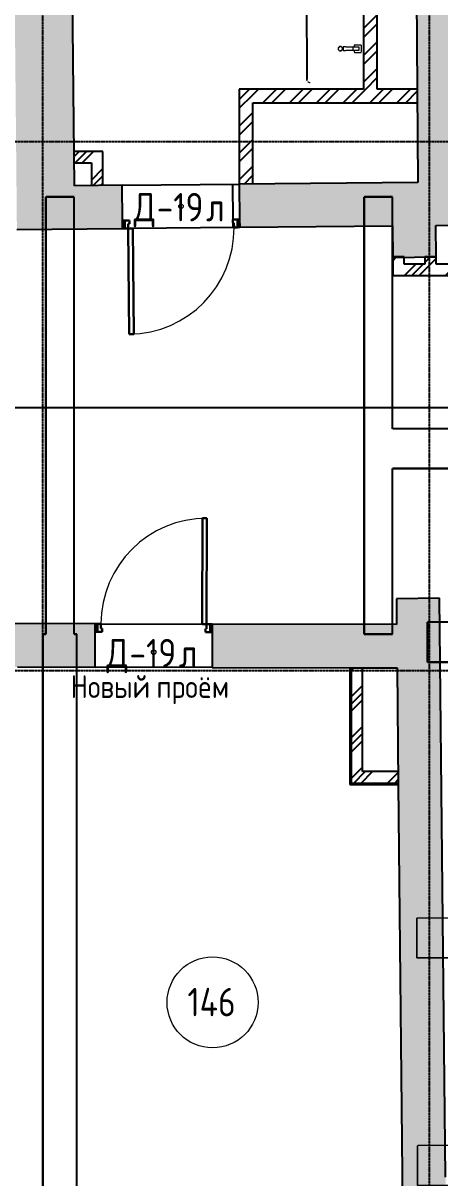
# Model space of a CAD drawing. Header units: millimetres. Extents: x -33838 to 476301, y -41806 to 120107.
# Drawn here: x 38835 to 42501, y 4149 to 14298 of the extents above; entities that cross this region are included whole.
import ezdxf

# ---------------------------------------------------------------- set-up
doc = ezdxf.new("R2010")
doc.units = ezdxf.units.MM
doc.linetypes.add('ADSK_Линия сетки', pattern=[25, 20, -2.5, 0, -2.5])
doc.linetypes.add('ADSK_Сверху', pattern=[4.5, 3, -1.5])
for name, color, linetype, lineweight in [('Двери', 251, 'Continuous', 18), ('Каркас', 7, 'Continuous', 18), ('Марки дверей', 7, 'Continuous', 20), ('Марки помещений', 7, 'Continuous', 20), ('Сантехника', 251, 'Continuous', 18)]:
    doc.layers.add(name, color=color, linetype=linetype, lineweight=lineweight)
doc.layers.add('Стены внутренние', color=5, linetype='Continuous', lineweight=18, true_color=0x0000ff)
doc.layers.add('Стены штриховка', color=5, linetype='Continuous', lineweight=18, true_color=0x0000ff)
doc.styles.add('GOST Common_1', font='GOST Common_0.ttf', dxfattribs={"width": 0.9, "height": 200})
doc.styles.add('GOST Common_2', font='GOST Common_0.ttf', dxfattribs={"width": 0.9, "height": 250})
pattern_1 = [(45, (0, 0), (-179.6051, 179.6051), []), (45, (63.5, 0), (0, 359.2102), []), (45, (-63.5, 0), (0, 359.2102), [])]
pattern_2 = [(45, (0, 0), (-117.8655, 117.8655), []), (45, (78.58, 0), (-117.8655, 117.8655), [])]

# ---------------------------------------------------------------- blocks, each defined once
blk = doc.blocks.new('ADSK_БалкаЖБ_Прямоугольная - 350х280мм-843460-01 План 1-го этажа маркировочный')
at = {"layer": 'Каркас', "color": 253, "linetype": 'ADSK_Сверху', "true_color": 0xaaaaaa}
for p, q in [((-3601, 175), (-3601, -175)), ((-3601, 175), (3601, 175)), ((3601, -175), (3601, 175)), ((-3601, -175), (3601, -175))]:
    blk.add_line(p, q, dxfattribs=at)
at = {"layer": 'Каркас', "color": 253, "linetype": 'ADSK_Сверху', "true_color": 0xb2b2b2}
for p, q in [((-3601, -175), (-3601, 175)), ((3601, 175), (-3601, 175)), ((3601, 175), (3601, -175)), ((-3601, -175), (3601, -175))]:
    blk.add_line(p, q, dxfattribs=at)
blk = doc.blocks.new('ADSK_БалкаЖБ_Прямоугольная - 350х280мм-843461-01 План 1-го этажа маркировочный')
at = {"layer": 'Каркас', "color": 253, "linetype": 'ADSK_Сверху', "true_color": 0xaaaaaa}
for p, q in [((-3601, 175), (-3601, -175)), ((-3601, 175), (3601, 175)), ((3601, -175), (3601, 175)), ((-3601, -175), (3601, -175))]:
    blk.add_line(p, q, dxfattribs=at)
at = {"layer": 'Каркас', "color": 253, "linetype": 'ADSK_Сверху', "true_color": 0xb2b2b2}
for p, q in [((-3601, -175), (-3601, 175)), ((3601, 175), (-3601, 175)), ((3601, 175), (3601, -175)), ((-3601, -175), (3601, -175))]:
    blk.add_line(p, q, dxfattribs=at)
blk = doc.blocks.new('Раковина с 2-3 кранами для санузла - 500x1800 3 taps-2317887-01 План 1-го этажа маркировочный')
at = {"layer": 'Сантехника'}
for p, q in [((-764, 503), (-763, 504)), ((1018, 499), (1019, 498)), ((710, 204), (740, 204)), ((710, 204), (710, 181)), ((740, 204), (710, 204)), ((740, 181), (740, 204)), ((-490, 189), (-460, 189)), ((-490, 189), (-490, 166)), ((-460, 189), (-490, 189)), ((-490, 106), (-490, 166)), ((-490, 71), (-490, 106)), ((-460, 106), (-490, 106)), ((-460, 166), (-460, 189)), ((-460, 166), (-460, 106)), ((-460, 106), (-460, 71)), ((110, 197), (140, 197)), ((110, 197), (110, 174)), ((140, 197), (110, 197)), ((110, 114), (110, 174)), ((110, 79), (110, 114)), ((140, 114), (110, 114)), ((140, 174), (140, 197)), ((140, 174), (140, 114)), ((140, 114), (140, 79)), ((693, 106), (693, 47)), ((710, 108), (695, 108)), ((710, 121), (710, 181)), ((710, 86), (710, 121)), ((740, 121), (710, 121)), ((740, 181), (740, 121)), ((740, 121), (740, 86)), ((755, 108), (740, 108)), ((756, 47), (756, 106)), ((-507, 91), (-507, 32)), ((-490, 93), (-505, 93)), ((-505, 30), (-445, 30)), ((-490, 51), (-490, 71)), ((-460, 51), (-490, 51)), ((-445, 93), (-460, 93)), ((-460, 71), (-460, 51)), ((-444, 32), (-444, 91)), ((93, 99), (93, 39)), ((110, 101), (95, 101)), ((95, 38), (155, 38)), ((110, 59), (110, 79)), ((140, 59), (110, 59)), ((155, 101), (140, 101)), ((140, 79), (140, 59)), ((156, 39), (156, 99)), ((695, 45), (755, 45)), ((710, 66), (710, 86)), ((740, 66), (710, 66)), ((740, 86), (740, 66))]:
    blk.add_line(p, q, dxfattribs=at)
at = {"layer": 'Сантехника', "flags": 128}
for points in [[(-758, 507), (-757, 508), (-756, 508), (-755, 508)], [(-752, 509), (-751, 509), (-750, 510), (-749, 510), (-748, 510), (-747, 510), (-745, 510), (-745, 510)], [(995, 510), (996, 510), (997, 510), (999, 510), (1000, 510), (1001, 509), (1002, 509)], [(1004, 508), (1006, 508), (1007, 508), (1008, 507), (1009, 507)], [(-775, 480), (-775, 481), (-775, 482), (-775, 484), (-775, 485), (-774, 486), (-774, 487)], [(-773, 489), (-773, 491), (-773, 492), (-772, 493), (-772, 494)], [(-770, 496), (-770, 497), (-769, 498), (-768, 499), (-768, 500)], [(1011, 505), (1012, 505), (1013, 504), (1014, 503), (1015, 503)], [(1022, 493), (1023, 492), (1023, 491), (1023, 490)], [(1024, 487), (1024, 486), (1025, 485), (1025, 484), (1025, 483), (1025, 482), (1025, 480), (1025, 480)]]:
    blk.add_lwpolyline(points, dxfattribs=at)
at = {"layer": 'Сантехника'}
for centre, radius, start, end in [((-475, 215), 20, 0, 180), ((-475, 215), 20, 180, 360), ((-475, 215), 18.2, 165.1578, 180), ((-475, 215), 18.2, 180, 191.3408), ((-475, 215), 16.3, 175.3673, 180), ((-475, 215), 16.3, 175.3673, 180), ((-475, 215), 16.3, 180, 198.6206), ((-475, 215), 16.3, 180, 198.6206), ((-475, 215), 18.2, 208.9833, 219.7338), ((-475, 215), 18.2, 95.8453, 146.6627), ((-475, 215), 16.3, 216.8749, 225), ((-475, 215), 16.3, 216.8749, 225), ((-475, 215), 18.2, 85.131, 94.1833), ((-475, 215), 18.2, 275.8453, 326.6627), ((-475, 215), 18.2, 52.7593, 62.7191), ((-475, 215), 16.3, 36.8749, 45), ((-475, 215), 16.3, 36.8749, 45), ((-475, 215), 18.2, 45, 49.4056), ((-475, 215), 18.2, 28.9833, 39.7338), ((-475, 215), 16.3, 0, 18.6206), ((-475, 215), 16.3, 0, 18.6206), ((-475, 215), 16.3, 355.3673, 360), ((-475, 215), 16.3, 355.3673, 360), ((-475, 215), 18.2, 0, 11.3408), ((-475, 215), 18.2, 345.1578, 360), ((125, 222), 20, 0, 180), ((125, 222), 20, 180, 360), ((125, 222), 18.2, 165.1578, 180), ((125, 222), 18.2, 180, 191.3408), ((125, 222), 16.3, 175.3673, 180), ((125, 222), 16.3, 175.3673, 180), ((125, 222), 16.3, 180, 198.6206), ((125, 222), 16.3, 180, 198.6206), ((125, 222), 18.2, 208.9833, 219.7338), ((125, 222), 18.2, 95.8453, 146.6627), ((125, 222), 16.3, 216.8749, 225), ((125, 222), 16.3, 216.8749, 225), ((125, 222), 18.2, 225, 229.4056), ((125, 222), 18.2, 232.7593, 242.7191), ((125, 222), 18.2, 265.131, 274.1833), ((125, 222), 18.2, 85.131, 94.1833), ((125, 222), 18.2, 275.8453, 326.6627), ((125, 222), 18.2, 52.7593, 62.7191), ((125, 222), 16.3, 36.8749, 45), ((125, 222), 16.3, 36.8749, 45), ((125, 222), 18.2, 45, 49.4056), ((125, 222), 18.2, 28.9833, 39.7338), ((125, 222), 16.3, 0, 18.6206), ((125, 222), 16.3, 0, 18.6206), ((125, 222), 16.3, 355.3673, 360), ((125, 222), 16.3, 355.3673, 360), ((125, 222), 18.2, 0, 11.3408), ((125, 222), 18.2, 345.1578, 360), ((725, 230), 20, 0, 180), ((725, 230), 20, 180, 360), ((725, 230), 18.2, 165.1578, 180), ((725, 230), 18.2, 180, 191.3408), ((725, 230), 16.3, 175.3673, 180), ((725, 230), 16.3, 175.3673, 180), ((725, 230), 16.3, 180, 198.6206), ((725, 230), 16.3, 180, 198.6206), ((725, 230), 18.2, 208.9833, 219.7338), ((725, 230), 18.2, 95.8453, 146.6627), ((725, 230), 16.3, 216.8749, 225), ((725, 230), 16.3, 216.8749, 225), ((725, 230), 18.2, 225, 229.4056), ((725, 230), 18.2, 232.7593, 242.7191), ((725, 230), 18.2, 265.131, 274.1833), ((725, 230), 18.2, 85.131, 94.1833), ((725, 230), 18.2, 275.8453, 326.6627), ((725, 230), 18.2, 52.7593, 62.2139), ((725, 230), 16.3, 36.8749, 45), ((725, 230), 16.3, 36.8749, 45), ((725, 230), 18.2, 45, 49.4056), ((725, 230), 18.2, 28.9833, 39.7338), ((725, 230), 16.3, 0, 18.6206), ((725, 230), 16.3, 0, 18.6206), ((725, 230), 16.3, 355.3673, 360), ((725, 230), 16.3, 355.3673, 360), ((725, 230), 18.2, 0, 11.3408), ((725, 230), 18.2, 345.1578, 360), ((-475, 215), 18.2, 225, 229.4056), ((-475, 215), 18.2, 232.7593, 242.7191), ((-475, 215), 18.2, 265.131, 274.1833), ((695, 106), 1.87, 120, 150), ((695, 106), 1.87, 90, 180), ((695, 106), 1.87, 120, 150), ((695, 106), 1.87, 120, 150), ((755, 106), 1.87, 0, 90), ((755, 106), 1.87, 30, 60), ((755, 106), 1.87, 30, 60), ((755, 106), 1.87, 30, 60), ((-505, 91), 1.87, 120, 150), ((-505, 91), 1.87, 90, 180), ((-505, 91), 1.87, 120, 150), ((-505, 91), 1.87, 120, 150), ((-505, 32), 1.49, 180, 270), ((-445, 91), 1.87, 0, 90), ((-445, 32), 1.49, 270, 360), ((-445, 91), 1.87, 30, 60), ((-445, 91), 1.87, 30, 60), ((-445, 91), 1.87, 30, 60), ((95, 99), 1.87, 90, 180), ((95, 99), 1.87, 120, 150), ((95, 99), 1.87, 120, 150), ((95, 99), 1.87, 120, 150), ((95, 39), 1.49, 180, 270), ((155, 99), 1.87, 0, 90), ((155, 39), 1.49, 270, 360), ((155, 99), 1.87, 30, 60), ((155, 99), 1.87, 30, 60), ((155, 99), 1.87, 30, 60), ((695, 47), 1.49, 180, 270), ((755, 47), 1.49, 270, 360)]:
    blk.add_arc(centre, radius, start, end, dxfattribs=at)
blk = doc.blocks.new('AC_Дверь_Однопольная - Д-19л 1030х2200h-1983133-01 План 1-го этажа маркировочный')
at = {"layer": 'Двери', "lineweight": 30}
for p, q in [((465, 1120), (425, 1120)), ((425, 1120), (425, 190)), ((465, 190), (465, 1120)), ((-495, 190), (-515, 190)), ((-515, 190), (-515, 120)), ((-515, 120), (-495, 120)), ((-465, 190), (-495, 190)), ((-495, 190), (-495, 120)), ((-495, 120), (-495, 190)), ((-495, 120), (-455, 120)), ((-465, 150), (-465, 190)), ((-455, 150), (-465, 150)), ((-455, 120), (-455, 150)), ((425, 190), (465, 190)), ((465, 150), (455, 150)), ((455, 150), (455, 120)), ((455, 120), (495, 120)), ((495, 190), (465, 190)), ((465, 190), (465, 150)), ((495, 120), (495, 190)), ((515, 190), (495, 190)), ((495, 190), (495, 120)), ((495, 120), (515, 120)), ((515, 120), (515, 190))]:
    blk.add_line(p, q, dxfattribs=at)
at = {"layer": 'Двери'}
blk.add_arc((465, 190), 930, 90, 180, dxfattribs=at)
blk = doc.blocks.new('AC_Дверь_Однопольная - Д-19л 1030х2200h-V210-01 План 1-го этажа маркировочный')
at = {"layer": 'Двери', "lineweight": 30}
for p, q in [((465, 1120), (425, 1120)), ((425, 1120), (425, 190)), ((465, 190), (465, 1120)), ((-495, 190), (-515, 190)), ((-515, 190), (-515, 120)), ((-515, 120), (-495, 120)), ((-465, 190), (-495, 190)), ((-495, 190), (-495, 120)), ((-495, 120), (-495, 190)), ((-495, 120), (-455, 120)), ((-465, 150), (-465, 190)), ((-455, 150), (-465, 150)), ((-455, 120), (-455, 150)), ((425, 190), (465, 190)), ((465, 150), (455, 150)), ((455, 150), (455, 120)), ((455, 120), (495, 120)), ((495, 190), (465, 190)), ((465, 190), (465, 150)), ((495, 120), (495, 190)), ((515, 190), (495, 190)), ((495, 190), (495, 120)), ((495, 120), (515, 120)), ((515, 120), (515, 190))]:
    blk.add_line(p, q, dxfattribs=at)
at = {"layer": 'Двери'}
blk.add_arc((465, 190), 930, 90, 180, dxfattribs=at)
blk = doc.blocks.new('ADSK_Марка_Помещение_ОдноЗначение - Номер-247393-01 План 1-го этажа маркировочный')
at = {"layer": 'Марки помещений'}
blk.add_circle((0, 0), 4, dxfattribs=at)
blk = doc.blocks.new('ADSK_Марка_Дверь - Марка типа и комментарии-2020407-01 План 1-го этажа маркировочный')
at = {"layer": 'Марки дверей', "lineweight": 9}
blk.add_circle((0, 0), 0.2, dxfattribs=at)

msp = doc.modelspace()

# ---------------------------------------------------------------- hatches: boundary and pattern name
at = {"layer": 'Стены внутренние', "lineweight": 25, "true_color": 0x636466}
for points in [[(38780.55074, 12484.2784), (39290.5273, 12489.16752), (39214.53835, 20424.05859), (38704.51496, 20424.05859), (38780.51674, 12487.82891)], [(42306.56883, 12898.09966), (42686.55222, 12901.74254), (42630.33859, 20425.47813), (42250.3492, 20422.63904), (42295.70789, 14351.74901)], [(42087.67604, 12239.15619), (42467.65631, 12243.02876), (42464.83763, 12519.59951), (42084.85502, 12515.95663)], [(42500.60151, 9010.4205), (42498.23594, 9242.53148), (42118.25568, 9238.6589), (42120.57154, 9011.42503), (42124.44443, 9011.41479)], [(42184.95019, 2694.54182), (42564.93046, 2698.4144), (42500.60151, 9010.4205), (42120.57154, 9011.42503), (42184.91072, 2698.4144)]]:
    msp.add_hatch(color=251, dxfattribs=at).paths.add_polyline_path(points)
h = msp.add_hatch(dxfattribs=at)
h.set_pattern_fill('FP_2', color=251, style=0, pattern_type=2)
h.set_pattern_definition(pattern_2)
h.paths.add_polyline_path([(41950.3492, 13718.09966), (41950.345, 15602.96205), (41830.3492, 15602.96205), (41830.3492, 13718.09966)])
h = msp.add_hatch(dxfattribs=at)
h.set_pattern_fill('FP_2', color=251, style=0, pattern_type=2)
h.set_pattern_definition(pattern_2)
h.paths.add_polyline_path([(40736.56883, 12883.04813), (40856.56883, 12884.19856), (40856.56883, 13718.09966), (40736.56883, 13718.09966), (40736.56883, 12898.09966)])
h = msp.add_hatch(dxfattribs=at)
h.set_pattern_fill('FP_2', color=251, style=0, pattern_type=2)
h.set_pattern_definition(pattern_2)
h.paths.add_polyline_path([(41456.11737, 13598.09966), (42301.33878, 13598.09966), (42300.4422, 13718.09966), (40856.56883, 13718.09966), (40856.56883, 13598.09966), (41177.43389, 13598.09966)])
h = msp.add_hatch(dxfattribs=at)
h.set_pattern_fill('FP_3', color=251, style=0, pattern_type=2)
h.set_pattern_definition(pattern_1)
h.paths.add_polyline_path([(39436.88838, 13069.1501), (39436.88838, 13169.1501), (39284.01541, 13169.1501), (39284.97307, 13069.1501), (39286.88838, 13069.1501)])
h = msp.add_hatch(dxfattribs=at)
h.set_pattern_fill('FP_3', color=251, style=0, pattern_type=2)
h.set_pattern_definition(pattern_1)
h.paths.add_polyline_path([(39436.88838, 12870.58814), (39536.88838, 12871.54684), (39536.88838, 13169.1501), (39436.88838, 13169.1501), (39436.88838, 12871.54684)])
h = msp.add_hatch(color=251, dxfattribs=at)
h.paths.add_polyline_path([(39290.5273, 12489.16752), (39710.25904, 12493.19147), (39706.61616, 12873.17401), (39286.88838, 12869.1501), (39289.0411, 12644.35961)])
h.paths.add_polyline_path([(40740.21171, 12503.06559), (42971.86011, 12524.46031), (42968.21723, 12904.44285), (40736.56883, 12883.04813), (40739.54066, 12573.06237)])
h = msp.add_hatch(dxfattribs=at)
h.set_pattern_fill('FP_3', color=251, style=0, pattern_type=2)
h.set_pattern_definition(pattern_1)
h.paths.add_polyline_path([(42087.63649, 12080.45314), (42187.63649, 12080.45314), (42187.63649, 12240.17493), (42087.67604, 12239.15619), (42087.63649, 12180.45314)])
h = msp.add_hatch(dxfattribs=at)
h.set_pattern_fill('FP_3', color=251, style=0, pattern_type=2)
h.set_pattern_definition(pattern_1)
h.paths.add_polyline_path([(43508.48304, 12080.45314), (43508.48304, 12180.45314), (42187.63649, 12180.45314), (42187.63649, 12080.45314), (43406.90172, 12080.45314)])
h = msp.add_hatch(dxfattribs=at)
h.set_pattern_fill('FP_3', color=251, style=0, pattern_type=2)
h.set_pattern_definition(pattern_1)
h.paths.add_polyline_path([(42467.65622, 12180.45314), (42467.65622, 12243.02876), (42367.65622, 12242.00961), (42367.65622, 12180.45314), (42464.83763, 12180.45314)])
h = msp.add_hatch(color=251, dxfattribs=at)
h.paths.add_polyline_path([(42124.44443, 8631.41347), (42120.57154, 9011.42503), (40499.345, 9015.71042), (40498.34055, 8635.71174), (41177.43389, 8633.9167)])
h.paths.add_polyline_path([(39468.34415, 8638.43433), (39469.16357, 9018.433), (38130.34377, 9021.97239), (38129.33932, 8641.97372), (38772.84784, 8640.27274)])
h.paths.add_polyline_path([(36629.34456, 8645.93865), (36630.16398, 9025.93733), (31951.20223, 9038.30571), (31951.20223, 8658.30438), (35476.67781, 8648.9855)])
h = msp.add_hatch(dxfattribs=at)
h.set_pattern_fill('FP_3', color=251, style=0, pattern_type=2)
h.set_pattern_definition(pattern_1)
h.paths.add_polyline_path([(41819.77545, 7719.43061), (41819.77545, 8632.2188), (41719.77545, 8631.41347), (41719.77545, 7719.43061)])
h = msp.add_hatch(dxfattribs=at)
h.set_pattern_fill('FP_3', color=251, style=0, pattern_type=2)
h.set_pattern_definition(pattern_1)
h.paths.add_polyline_path([(42124.44443, 7619.43061), (42134.75808, 7619.43061), (42133.73892, 7719.43061), (41719.77545, 7719.43061), (41719.77545, 7619.43061), (41819.77545, 7619.43061)])

# ---------------------------------------------------------------- linework, layer by layer
at = {"linetype": 'ADSK_Линия сетки', "lineweight": 25}
for p, q in [((39009.91035, -4984.78696), (39009.91035, 21668.8012)), ((42409.91035, -4984.78696), (42409.91035, 21668.8012)), ((-11086.22475, 13256.78828), (57141.71826, 13256.78828)), ((-11086.22475, 8606.78828), (57141.71826, 8606.78828))]:
    msp.add_line(p, q, dxfattribs=at)
at = {"color": 251, "lineweight": 25, "true_color": 0x636466}
msp.add_line((41320.91851, 15549.96232), (41330.3492, 13802.96205), dxfattribs=at)
msp.add_lwpolyline([(771.12615, 10918.39612), (46719.85223, 10918.39612), (46719.85223, 20904.56631), (46033.2121, 20934.05859)], dxfattribs=at)
at = {"layer": 'Каркас', "color": 251, "linetype": 'ADSK_Сверху', "lineweight": 25, "true_color": 0x636466}
for p, q in [((39033.47939, 12772.44475), (39283.47939, 12772.44475)), ((39283.47939, 12772.44475), (39033.47939, 12772.44475)), ((39033.47939, 12772.44475), (39033.47939, 8926.99739)), ((39033.47939, 8926.99739), (39033.47939, 12772.44475)), ((39283.47939, 8926.99739), (39283.47939, 12772.44475)), ((39283.47939, 8926.99739), (39283.47939, 12772.44475)), ((41833.47939, 12772.44475), (42083.47939, 12772.44475)), ((42083.47939, 12772.44475), (41833.47939, 12772.44475)), ((41833.47939, 12772.44475), (41833.47939, 8926.99739)), ((41833.47939, 8926.99739), (41833.47939, 12772.44475)), ((42083.47939, 10732.35753), (42083.47939, 12772.44475)), ((42083.47939, 10732.35753), (42083.47939, 12772.44475)), ((49441.97798, 10732.35753), (42083.47939, 10732.35753)), ((49441.97798, 10732.35753), (42083.47939, 10732.35753)), ((42083.47939, 10382.35753), (49441.97798, 10382.35753)), ((49441.97798, 10382.35753), (42083.47939, 10382.35753)), ((42083.47939, 8926.99739), (42083.47939, 10382.35753)), ((42083.47939, 8926.99739), (42083.47939, 10382.35753)), ((42391.41247, 8682.35753), (42391.41247, 9032.35753)), ((42391.41247, 9032.35753), (42391.41247, 8682.35753)), ((49593.5392, 9032.35753), (42391.41247, 9032.35753)), ((49593.5392, 9032.35753), (42391.41247, 9032.35753)), ((39033.47939, 8926.99739), (39008.47939, 8926.99739)), ((39008.47939, 8926.99739), (39008.47939, 2540.01988)), ((39008.47939, 8926.99739), (39033.47939, 8926.99739)), ((39008.47939, 2540.01988), (39008.47939, 8926.99739)), ((39308.47939, 8926.99739), (39283.47939, 8926.99739)), ((39283.47939, 8926.99739), (39308.47939, 8926.99739)), ((39308.47939, 2540.01988), (39308.47939, 8926.99739)), ((39308.47939, 2540.01988), (39308.47939, 8926.99739)), ((41833.47939, 8926.99739), (42083.47939, 8926.99739)), ((42083.47939, 8926.99739), (41833.47939, 8926.99739)), ((42391.41247, 8682.35753), (49593.5392, 8682.35753)), ((49593.5392, 8682.35753), (42391.41247, 8682.35753))]:
    msp.add_line(p, q, dxfattribs=at)
at = {"layer": 'Стены внутренние', "color": 251, "lineweight": 25, "true_color": 0x636466}
for p, q in [((39286.88838, 12869.1501), (39214.53835, 20424.05859)), ((42250.3492, 20422.63904), (42306.56883, 12898.09966)), ((41830.3492, 15602.96205), (41830.3492, 13718.09966)), ((41950.3492, 13718.09966), (41950.3492, 15602.96205)), ((40736.56883, 13718.09966), (40736.56883, 12883.04813)), ((41830.3492, 13718.09966), (40736.56883, 13718.09966)), ((42300.4422, 13718.09966), (41950.3492, 13718.09966)), ((40856.56883, 12884.19856), (40856.56883, 13598.09966)), ((40856.56883, 13598.09966), (42301.33878, 13598.09966)), ((39536.88838, 13169.1501), (39284.01541, 13169.1501)), ((39536.88838, 12871.54684), (39536.88838, 13169.1501)), ((39284.97307, 13069.1501), (39436.88838, 13069.1501)), ((39436.88838, 13069.1501), (39436.88838, 12870.58814)), ((42306.56883, 12898.09966), (40736.56883, 12883.04813)), ((39706.61616, 12873.17401), (39286.88838, 12869.1501)), ((39706.61616, 12873.17401), (40736.56883, 12883.04813)), ((39709.58799, 12563.18826), (39706.61616, 12873.17401)), ((40676.87566, 12882.47585), (40679.84748, 12572.4901)), ((40736.56883, 12883.04813), (40739.54066, 12573.06237)), ((38780.55074, 12484.2784), (39710.25904, 12493.19147)), ((40690.21401, 12502.58626), (39800.25491, 12494.05426)), ((40680.13508, 12542.49148), (40680.51854, 12502.49331)), ((40740.21171, 12503.06559), (42084.85502, 12515.95663)), ((42084.85502, 12515.95663), (42087.67604, 12239.15619)), ((42464.83763, 12519.59951), (43609.05823, 12530.56911)), ((42467.65631, 12243.02876), (42464.83763, 12519.59951)), ((42187.63649, 12243.03715), (42087.63649, 12243.03715)), ((42087.63649, 12243.03715), (42087.63649, 12080.45314)), ((42087.67604, 12239.15619), (42467.65631, 12243.02876)), ((42187.63649, 12180.45314), (42187.63649, 12243.03715)), ((42367.65622, 12180.45314), (42187.63649, 12180.45314)), ((42467.65622, 12243.03715), (42367.65622, 12243.03715)), ((42367.65622, 12243.03715), (42367.65622, 12180.45314)), ((42467.65622, 12180.45314), (42467.65622, 12243.03715)), ((42946.96228, 12180.45314), (42467.65622, 12180.45314)), ((42087.63649, 12080.45314), (43608.48304, 12080.45314)), ((42498.23594, 9242.53148), (42118.25568, 9238.6589)), ((42118.25568, 9238.6589), (42120.57154, 9011.42503)), ((42550.07702, 4155.84524), (42498.23594, 9242.53148)), ((39469.3486, 9018.433), (38130.34377, 9021.97239)), ((39468.34415, 8638.43433), (39469.16357, 8948.43325)), ((39519.34842, 9018.30084), (40409.34531, 9015.94831)), ((40499.15997, 8945.71066), (40498.34055, 8635.71174)), ((42120.57154, 9011.42503), (40499.345, 9015.71042)), ((38784.84784, 8640.24102), (39468.34415, 8638.43433)), ((40498.34055, 8635.71174), (39468.34415, 8638.43433)), ((40498.34055, 8635.71174), (41707.77545, 8632.51485)), ((41707.77545, 8632.51485), (41707.77545, 7607.43061)), ((41709.77545, 8632.50956), (42124.44443, 8631.41347)), ((41819.77545, 7719.43061), (41819.77545, 8632.2188)), ((42124.44443, 8631.41347), (42134.85999, 7609.43061)), ((42133.73892, 7719.43061), (41819.77545, 7719.43061)), ((41707.77545, 7607.43061), (42134.88038, 7607.43061)), ((42134.88038, 7607.43061), (42184.95019, 2694.54182))]:
    msp.add_line(p, q, dxfattribs=at)
at = {"layer": 'Стены штриховка', "color": 251, "lineweight": 25, "true_color": 0x636466}
for p, q in [((41709.77545, 8632.50956), (41707.77545, 8632.51485)), ((41709.77545, 8632.50956), (41709.77545, 7607.43061)), ((41719.77545, 8632.48313), (41719.77545, 7619.43061)), ((41709.77545, 7619.43061), (41707.77545, 7619.43061)), ((41719.77545, 7619.43061), (42134.75808, 7619.43061)), ((41707.77545, 7609.43061), (42134.85999, 7609.43061)), ((42134.88038, 7607.43061), (42134.85999, 7609.43061))]:
    msp.add_line(p, q, dxfattribs=at)

# ---------------------------------------------------------------- block references
at = {"layer": 'Двери', "color": 251, "lineweight": 25, "true_color": 0x636466}
for name, p, rotation in [('AC_Дверь_Однопольная - Д-19л 1030х2200h-V210-01 План 1-го этажа маркировочный', (40223.41394, 12688.1198), 180.5492755352822), ('AC_Дверь_Однопольная - Д-19л 1030х2200h-1983133-01 План 1-го этажа маркировочный', (39983.84457, 8827.07237), 359.8485505277052)]:
    msp.add_blockref(name, p, dxfattribs=dict(at, rotation=rotation))
at = {"layer": 'Каркас', "color": 251, "linetype": 'ADSK_Сверху', "lineweight": 25, "true_color": 0x636466, "rotation": 180}
for name, p in [('ADSK_БалкаЖБ_Прямоугольная - 350х280мм-843461-01 План 1-го этажа маркировочный', (45899.27375, 6257.35753)), ('ADSK_БалкаЖБ_Прямоугольная - 350х280мм-843460-01 План 1-го этажа маркировочный', (45904.26947, 4257.35753))]:
    msp.add_blockref(name, p, dxfattribs=at)
at = {"layer": 'Марки дверей', "color": 251, "lineweight": 25, "true_color": 0x636466, "xscale": 99.99999999999993, "yscale": 99.99999999999993, "zscale": 99.99999999999993}
for p in [(40223.41394, 12688.1198), (39983.84457, 8768.60387)]:
    msp.add_blockref('ADSK_Марка_Дверь - Марка типа и комментарии-2020407-01 План 1-го этажа маркировочный', p, dxfattribs=at)
at = {"layer": 'Марки помещений', "color": 251, "lineweight": 25, "true_color": 0x636466, "xscale": 99.99999999999993, "yscale": 99.99999999999993, "zscale": 99.99999999999993}
msp.add_blockref('ADSK_Марка_Помещение_ОдноЗначение - Номер-247393-01 План 1-го этажа маркировочный', (40501.50881, 5691.39835), dxfattribs=at)
at = {"layer": 'Сантехника', "color": 251, "lineweight": 25, "true_color": 0x636466, "rotation": 90}
msp.add_blockref('Раковина с 2-3 кранами для санузла - 500x1800 3 taps-2317887-01 План 1-го этажа маркировочный', (41840.3492, 14547.96205), dxfattribs=at)

# ---------------------------------------------------------------- texts
at = {"layer": 'Марки дверей', "color": 251, "lineweight": 25, "true_color": 0x636466, "attachment_point": 1}
for s, insert, char_height, width, style in [('\\fGOST Common|b0|i0|c204|p34|;\\W.9;Д', (39807.43466, 12805.13289), 250, 245.316375, 'GOST Common_2'), ('-19', (40009.84091, 12805.13289), 250, 526.7086875, 'GOST Common_2'), ('\\fGOST Common|b0|i0|c204|p34|;\\W.9;л', (40444.41904, 12805.13289), 250, 194.8100625, 'GOST Common_2'), ('\\fGOST Common|b0|i0|c204|p34|;\\W.9;Д', (39567.8653, 8885.61696), 250, 245.316375, 'GOST Common_2'), ('-19', (39770.27155, 8885.61696), 250, 526.7086875, 'GOST Common_2'), ('\\fGOST Common|b0|i0|c204|p34|;\\W.9;л', (40204.84968, 8885.61696), 250, 194.8100625, 'GOST Common_2'), ('Новый', (39252.4153, 8566.71583), 200, 836.96175, 'GOST Common_1'), ('проём', (40008.46218, 8566.71583), 200, 815.3161875, 'GOST Common_1')]:
    msp.add_mtext(s, dxfattribs=dict(at, insert=insert, char_height=char_height, width=width, style=style))
at = {"layer": 'Марки дверей', "lineweight": 9, "insert": (39942.9778, 8566.71583), "char_height": 200, "width": 79.3670625, "attachment_point": 1, "style": 'GOST Common_1'}
msp.add_mtext('\\fGOST Common|b0|i0|c204|p34|;\\W.9; ', dxfattribs=at)
at = {"layer": 'Марки помещений', "color": 251, "lineweight": 25, "true_color": 0x636466, "insert": (40280.55155, 5819.12342), "char_height": 250, "width": 548.35425, "attachment_point": 1, "style": 'GOST Common_2'}
msp.add_mtext('146', dxfattribs=at)

doc.saveas('drawing.dxf')
